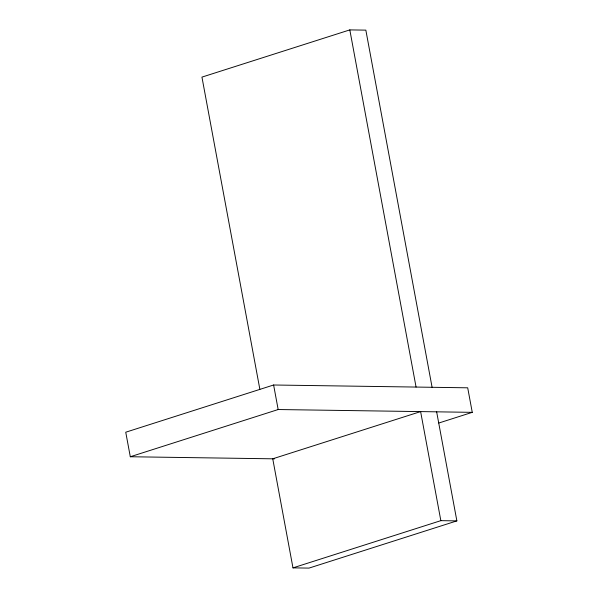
<?xml version="1.0" encoding="UTF-8"?>
<svg xmlns="http://www.w3.org/2000/svg" width="598" height="598" viewBox="0 0 598 598"><rect width="100%" height="100%" fill="white"/><g stroke="black" fill="none" stroke-linecap="round" stroke-linejoin="round"><path stroke-width="0.9" d="M432.092 387.295L365.841 30.132L349.815 29.9L201.945 77.112L259.853 389.283M438.812 423.025L472.256 412.343L467.703 387.81L273.615 385L125.744 432.212L130.297 456.745L274.527 458.838M130.297 456.745L278.167 409.533L472.256 412.343M440.846 520.656L420.618 411.596L272.748 458.808L292.975 567.868L440.846 520.656L456.872 520.888L436.645 411.828M456.872 520.888L309.002 568.1L292.975 567.868M349.815 29.9L416.066 387.063M273.615 385L278.167 409.533"/></g></svg>
